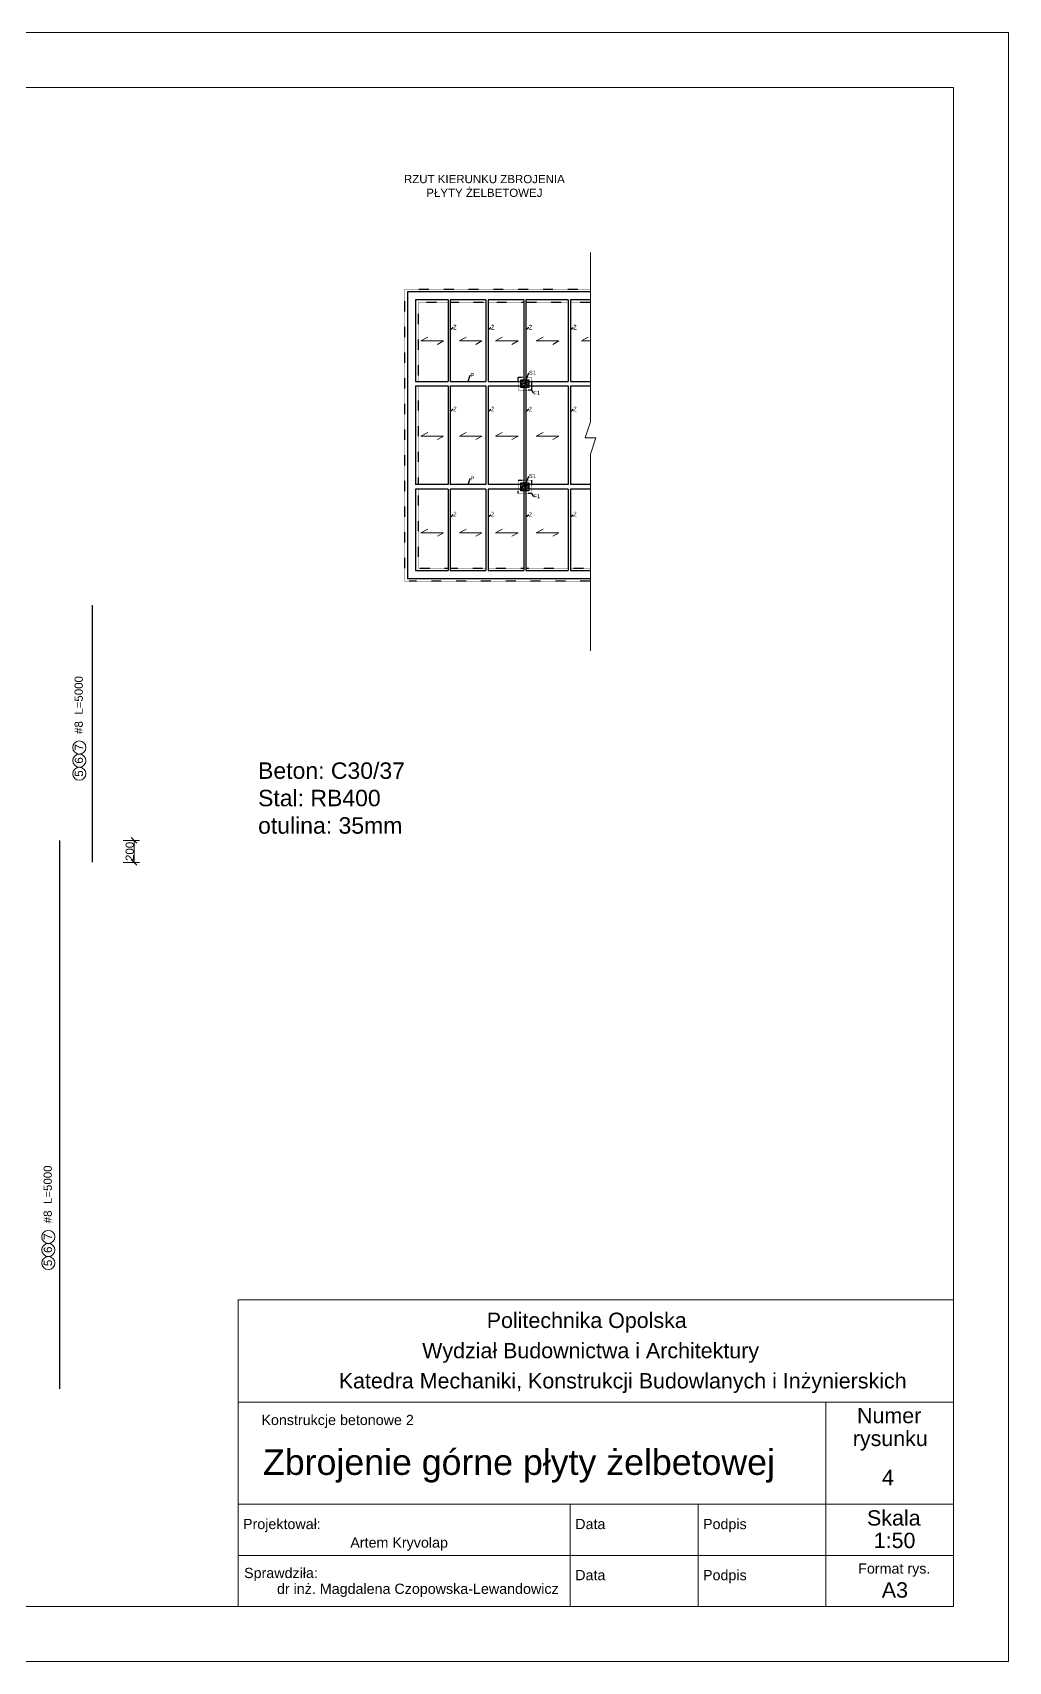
# Model space of a CAD drawing. Header units: millimetres. Extents: x 167217 to 300968, y 226456 to 301181.
# Drawn here: x 179316 to 188217, y 226456 to 241306 of the extents above; entities that cross this region are included whole.
import ezdxf
from ezdxf import colors
from ezdxf.entities.mleader import LeaderData, LeaderLine
from ezdxf.math import Vec2, Vec3

# ---------------------------------------------------------------- set-up
doc = ezdxf.new("R2010")
doc.units = ezdxf.units.MM
doc.linetypes.add('ACAD_ISO03W100', pattern=[30, 12, -18])
doc.layers.get('0').update_dxf_attribs({"lineweight": 5})
doc.layers.get('Defpoints').update_dxf_attribs({"lineweight": 25})
for name, color, linetype, lineweight in [('Fundamenty', 245, 'ACAD_ISO03W100', 25), ('Linie', 7, 'Continuous', 5), ('opisówka', 255, 'Continuous', 5), ('Podciągi', 82, 'Continuous', 25), ('Słupy', 1, 'Continuous', 25), ('zbrojenie górne', 70, 'Continuous', 25), ('Ściany', 1, 'Continuous', 25), ('Żebra', 5, 'Continuous', 25)]:
    doc.layers.add(name, color=color, linetype=linetype, lineweight=lineweight)
doc.styles.add('KB2', font='arial.ttf', dxfattribs={"height": 230})
doc.styles.get("Standard").update_dxf_attribs({"font": 'arial.ttf'})
doc.dimstyles.new('Kopia KB2', dxfattribs={"dimscale": 0, "dimtxt": 75, "dimasz": 50, "dimexe": 50, "dimexo": 6.25, "dimtad": 1, "dimdec": 0, "dimtxsty": 'Standard', "dimblk": 'OBLIQUE', "dimcen": 2.5, "dimclrd": 256, "dimadec": 0, "dimazin": 0, "dimtfac": 1, "dimtdec": 0, "dimtmove": 0, "dimatfit": 2, "dimldrblk": 'DOT', "dimfxl": 100, "dimfxlon": 1, "dimlwd": 5, "dimlwe": 5, "dimarcsym": 0})
pattern_1 = [(45, (182771.329, 226567.31), (-14.569894, 14.569894), []), (45, (182785.899, 226567.31), (-14.569894, 14.569894), [10.30247, -5.151235])]

# ---------------------------------------------------------------- blocks, each defined once
blk = doc.blocks.new('_Oblique')
at = {"color": 0, "linetype": 'ByBlock', "lineweight": -2}
blk.add_line((-0.5, -0.5), (0.5, 0.5), dxfattribs=at)
blk = doc.blocks.new('*D206')
at = {"layer": 'Defpoints', "color": 0, "lineweight": 5, "ltscale": 100, "transparency": 16777216}
for p in [(179563, 233941), (180241, 233941), (179863, 233741)]:
    blk.add_point(p, dxfattribs=at)
at = {"layer": 'opisówka', "color": 0, "linetype": 'Continuous', "lineweight": 5, "ltscale": 100, "transparency": 16777216}
for p, q in [((180141, 233941), (180291, 233941)), ((180141, 233741), (180291, 233741))]:
    blk.add_line(p, q, dxfattribs=at)
at = {"layer": 'opisówka', "linetype": 'Continuous', "lineweight": 5, "ltscale": 100, "transparency": 16777216}
blk.add_line((180241, 233741), (180241, 233941), dxfattribs=at)
at = {"layer": 'opisówka', "lineweight": 5, "ltscale": 100, "transparency": 16777216, "xscale": 50, "yscale": 50, "zscale": 50}
for p, rotation in [((180241, 233941), 90), ((180241, 233741), 270)]:
    blk.add_blockref('_Oblique', p, dxfattribs=dict(at, rotation=rotation))
at = {"layer": 'opisówka', "color": 0, "ltscale": 100, "transparency": 16777216, "insert": (180202, 233841), "char_height": 75, "attachment_point": 5, "rotation": 90}
blk.add_mtext('200', dxfattribs=at)
blk = doc.blocks.new('_Dot')
at = {"color": 0, "linetype": 'ByBlock', "lineweight": -2}
blk.add_line((-0.5, 0), (-1, 0), dxfattribs=at)
at = {"color": 0, "linetype": 'ByBlock', "const_width": 0.5}
blk.add_lwpolyline([(-0.25, 0, 1), (0.25, 0, 1)], format="xyb", close=True, dxfattribs=at)

msp = doc.modelspace()

# ---------------------------------------------------------------- hatches: boundary and pattern name
at = {"layer": 'Linie', "ltscale": 100}
h = msp.add_hatch(dxfattribs=at)
h.set_pattern_fill('ANSI33', color=256, scale=3.244873)
h.set_pattern_definition(pattern_1)
h.paths.add_polyline_path([(183841.3, 238141), (183769.9, 238141), (183769.9, 238069.6), (183841.3, 238069.6)])
h = msp.add_hatch(dxfattribs=at)
h.set_pattern_fill('ANSI33', color=256, scale=3.244873)
h.set_pattern_definition(pattern_1)
h.paths.add_polyline_path([(183841.3, 237200), (183769.9, 237200), (183769.9, 237128.6), (183841.3, 237128.6)])

# ---------------------------------------------------------------- linework, layer by layer
for p, q in [((187716.5, 228820.6), (181190, 228820.6)), ((186551.1, 228822.7), (186551.1, 226955.9)), ((187716.5, 227888.3), (181190, 227888.3)), ((184220.2, 227888.3), (184220.2, 226955.9)), ((185385.6, 227888.3), (185385.6, 226955.9)), ((187716.5, 227422.1), (181190, 227422.1))]:
    msp.add_line(p, q)
msp.add_lwpolyline([(181190, 226955.9), (187716.5, 226955.9), (187716.5, 229753), (181190, 229753)], close=True)
at = {"layer": 'Fundamenty', "ltscale": 0.1}
for p, q in [((183451.1, 238845.2), (183125.8, 238845.2)), ((183795.9, 238845.2), (183470.6, 238845.2)), ((184201.5, 238845.2), (183815.4, 238845.2)), ((184406, 238845.2), (184221, 238845.2)), ((182831.4, 238085.1), (182831.4, 237184.6)), ((183125.8, 236424.5), (183451.1, 236424.5)), ((183470.6, 236424.5), (183795.9, 236424.5)), ((183815.4, 236424.5), (184201.5, 236424.5)), ((184221, 236424.5), (184406, 236424.5))]:
    msp.add_line(p, q, dxfattribs=at)
for points in [[(184406, 236304.4), (182771.3, 236304.4), (182711.3, 236304.4), (182711.3, 236364.5), (182711.3, 238905.2), (182711.3, 238965.2), (182771.3, 238965.2), (184406, 238965.2)], [(183106.4, 238845.2), (182831.4, 238845.2), (182831.4, 238125.6)], [(182831.4, 237144), (182831.4, 236424.5), (183106.4, 236424.5)]]:
    msp.add_lwpolyline(points, dxfattribs=at)
for points in [[(183745.6, 238165.4), (183865.7, 238165.4), (183865.7, 238045.3), (183745.6, 238045.3)], [(183745.6, 237224.4), (183865.7, 237224.4), (183865.7, 237104.3), (183745.6, 237104.3)]]:
    msp.add_lwpolyline(points, close=True, dxfattribs=at)
at = {"layer": 'Linie'}
for p, q in [((182857.7, 238494.9), (182919.5, 238528.9)), ((182857.7, 238494.9), (183064.2, 238494.9)), ((183064.2, 238494.9), (183008.1, 238462.9)), ((183208.4, 238494.9), (183270.1, 238528.9)), ((183208.4, 238494.9), (183414.8, 238494.9)), ((183414.8, 238494.9), (183358.7, 238462.9)), ((183538, 238494.9), (183599.7, 238528.9)), ((183538, 238494.9), (183744.4, 238494.9)), ((183744.4, 238494.9), (183688.4, 238462.9)), ((183910.4, 238494.9), (183972.2, 238528.9)), ((183910.4, 238494.9), (184116.9, 238494.9)), ((184116.9, 238494.9), (184060.8, 238462.9)), ((184322, 238494.9), (184383.7, 238528.9)), ((184322, 238494.9), (184406, 238494.9)), ((182857.7, 237626.8), (182919.5, 237660.8)), ((182857.7, 237626.8), (183064.2, 237626.8)), ((183064.2, 237626.8), (183008.1, 237594.9)), ((183208.4, 237626.8), (183270.1, 237660.8)), ((183208.4, 237626.8), (183414.8, 237626.8)), ((183414.8, 237626.8), (183358.7, 237594.9)), ((183538, 237626.8), (183599.7, 237660.8)), ((183538, 237626.8), (183744.4, 237626.8)), ((183744.4, 237626.8), (183688.4, 237594.9)), ((183910.4, 237626.8), (183972.2, 237660.8)), ((183910.4, 237626.8), (184116.9, 237626.8)), ((184116.9, 237626.8), (184060.8, 237594.9)), ((182857.7, 236746), (182919.5, 236780)), ((182857.7, 236746), (183064.2, 236746)), ((183064.2, 236746), (183008.1, 236714.1)), ((183208.4, 236746), (183270.1, 236780)), ((183208.4, 236746), (183414.8, 236746)), ((183414.8, 236746), (183358.7, 236714.1)), ((183538, 236746), (183599.7, 236780)), ((183538, 236746), (183744.4, 236746)), ((183744.4, 236746), (183688.4, 236714.1)), ((183910.4, 236746), (183972.2, 236780)), ((183910.4, 236746), (184116.9, 236746)), ((184116.9, 236746), (184060.8, 236714.1))]:
    msp.add_line(p, q, dxfattribs=at)
msp.add_lwpolyline([(184406, 239300.9), (184406, 237758.1), (184357.4, 237610.5), (184406, 237610.5), (184454.7, 237610.5), (184406, 237462.9), (184406, 235668.8)], dxfattribs=at)
at = {"layer": 'opisówka', "ltscale": 100}
for points in [[(167216.5, 241305.9), (188216.5, 241305.9), (188216.5, 226455.9), (167216.5, 226455.9)], [(167716.5, 240805.9), (187716.5, 240805.9), (187716.5, 226955.9), (167716.5, 226955.9)]]:
    msp.add_lwpolyline(points, close=True, dxfattribs=at)
for centre in [(179742.1, 234787.8), (179742.1, 234668.2), (179742.1, 234548.6), (179459.5, 230326.6), (179459.5, 230207), (179459.5, 230087.4)]:
    msp.add_circle(centre, 59.8, dxfattribs=at)
at = {"layer": 'Podciągi'}
for p, q in [((182807, 238125.6), (183106.4, 238125.6)), ((182807, 238085.1), (183106.4, 238085.1)), ((183125.8, 238125.6), (183451.1, 238125.6)), ((183125.8, 238085.1), (183451.1, 238085.1)), ((183470.6, 238125.6), (183769.9, 238125.6)), ((183470.6, 238085.1), (183769.9, 238085.1)), ((183841.3, 238125.6), (184201.5, 238125.6)), ((183841.3, 238085.1), (184201.5, 238085.1)), ((184221, 238125.6), (184406, 238125.6)), ((184221, 238085.1), (184406, 238085.1)), ((183106.4, 237184.6), (182807, 237184.6)), ((183451.1, 237184.6), (183125.8, 237184.6)), ((183769.9, 237184.6), (183470.6, 237184.6)), ((184201.5, 237184.6), (183841.3, 237184.6)), ((184406, 237184.6), (184221, 237184.6)), ((183106.4, 237144), (182807, 237144)), ((183451.1, 237144), (183125.8, 237144)), ((183769.9, 237144), (183470.6, 237144)), ((184201.5, 237144), (183841.3, 237144)), ((184406, 237144), (184221, 237144))]:
    msp.add_line(p, q, dxfattribs=at)
at = {"layer": 'Słupy', "ltscale": 0.07}
for points in [[(183769.9, 238141), (183841.3, 238141), (183841.3, 238069.6), (183769.9, 238069.6)], [(183769.9, 237200), (183841.3, 237200), (183841.3, 237128.6), (183769.9, 237128.6)]]:
    msp.add_lwpolyline(points, close=True, dxfattribs=at)
at = {"layer": 'zbrojenie górne', "ltscale": 100}
for p, q in [((179863.1, 233741.3), (179863.1, 236086.3)), ((179563.1, 228941.3), (179563.1, 233941.3))]:
    msp.add_line(p, q, dxfattribs=at)
at = {"layer": 'Ściany'}
for p, q in [((182735.6, 238940.9), (182735.6, 236364.5)), ((184406, 238940.9), (182735.6, 238940.9)), ((182807, 238869.5), (182807, 238125.6)), ((183106.4, 238869.5), (182807, 238869.5)), ((183451.1, 238869.5), (183125.8, 238869.5)), ((183795.9, 238869.5), (183470.6, 238869.5)), ((184201.5, 238869.5), (183815.4, 238869.5)), ((184406, 238869.5), (184221, 238869.5)), ((182807, 238085.1), (182807, 237184.6)), ((182807, 237144), (182807, 236400.2)), ((182735.6, 236364.5), (182735.6, 236328.8)), ((182735.6, 236328.8), (184406, 236328.8)), ((182807, 236400.2), (183106.4, 236400.2)), ((183125.8, 236400.2), (183451.1, 236400.2)), ((183470.6, 236400.2), (183795.9, 236400.2)), ((183815.4, 236400.2), (184201.5, 236400.2)), ((184221, 236400.2), (184406, 236400.2))]:
    msp.add_line(p, q, dxfattribs=at)
at = {"layer": 'Żebra'}
for p, q in [((183106.4, 238869.5), (183106.4, 238125.6)), ((183125.8, 238869.5), (183125.8, 238125.6)), ((183451.1, 238869.5), (183451.1, 238125.6)), ((183470.6, 238869.5), (183470.6, 238125.6)), ((183795.9, 238869.5), (183795.9, 238141)), ((183815.4, 238869.5), (183815.4, 238141)), ((184201.5, 238869.5), (184201.5, 238125.6)), ((184221, 238869.5), (184221, 238125.6)), ((183106.4, 238085.1), (183106.4, 237184.6)), ((183125.8, 238085.1), (183125.8, 237184.6)), ((183451.1, 238085.1), (183451.1, 237184.6)), ((183470.6, 238085.1), (183470.6, 237184.6)), ((183795.9, 238069.6), (183795.9, 237200)), ((183815.4, 238069.6), (183815.4, 237200)), ((184201.5, 238085.1), (184201.5, 237184.6)), ((184221, 238085.1), (184221, 237184.6)), ((183106.4, 237144), (183106.4, 236400.2)), ((183125.8, 237144), (183125.8, 236400.2)), ((183451.1, 237144), (183451.1, 236400.2)), ((183470.6, 237144), (183470.6, 236400.2)), ((183795.9, 237128.6), (183795.9, 236400.2)), ((183815.4, 237128.6), (183815.4, 236400.2)), ((184201.5, 237144), (184201.5, 236400.2)), ((184221, 237144), (184221, 236400.2))]:
    msp.add_line(p, q, dxfattribs=at)

# ---------------------------------------------------------------- texts
for s, height, p in [('Politechnika Opolska ', 139.853, (183458.2, 229495.8)), ('Wydział Budownictwa i Architektury', 139.853, (182869.3, 229220.3)), ('Katedra Mechaniki, Konstrukcji Budowlanych i Inżynierskich', 139.853, (182108.5, 228944.8)), ('Konstrukcje betonowe 2 ', 93.236, (181402.9, 228610.8)), ('Numer', 139.85, (186835.4, 228627.9)), ('Zbrojenie górne płyty żelbetowej ', 233.089, (181417.6, 228156.3)), ('Skala ', 139.85, (186926.6, 227694.5)), ('Projektował:', 93.236, (181235.3, 227662.3)), ('Data', 93.24, (184265.4, 227662.3)), ('Podpis', 93.24, (185430.9, 227662.3)), ('Sprawdziła: ', 93.236, (181244.8, 227215.9)), ('Data', 93.24, (184265.4, 227196.2)), ('Podpis', 93.24, (185430.9, 227196.2)), ('Format rys. ', 93.236, (186846, 227256.5))]:
    msp.add_text(s, height=height).set_placement(p)
at = {"lineweight": 0, "attachment_point": 1}
for s, insert, char_height in [('rysunku\\P\\P     ', (186796.9, 228559.1), 139.85), ('{\\fArial|b0|i0|c238|p34;Artem Kryvolap}', (182213.8, 227586.3), 93.236)]:
    msp.add_mtext(s, dxfattribs=dict(at, insert=insert, char_height=char_height))
for s, insert, char_height, width in [('   4', (186900.3, 228202.6), 139.85, 738.782), ('   1:50', (186825.1, 227629.1), 139.85, 738.782), ('dr inż. {\\fArial|b0|i0|c238|p34;Magdalena Czopowska-Lewandowicz}  ', (181544.7, 227165), 93.236, 2654.041), ('   A3', (186898.7, 227177.3), 139.85, 738.782)]:
    msp.add_mtext(s, dxfattribs=dict(at, insert=insert, char_height=char_height, width=width))
at = {"layer": 'Linie', "ltscale": 100, "attachment_point": 1, "style": 'KB2'}
for s, width, insert, char_height in [('\\A1;\\pxqc;RZUT KIERUNKU ZBROJENIA PŁYTY ŻELBETOWEJ ', 1564.457, (182654.2, 240008), 75), ('\\A1;\\pxql;Beton: C30/37\\PStal: RB{\\fArial|b0|i0|c238|p34;400\\P}otulina: 35mm', 1510.686, (181372.6, 234652.3), 150)]:
    msp.add_mtext_dynamic_manual_height_columns(s, width=width, gutter_width=1150, heights=[0], dxfattribs=dict(at, insert=insert, char_height=char_height))
at = {"layer": 'Linie', "ltscale": 100, "char_height": 75, "attachment_point": 1, "rotation": 90, "style": 'KB2'}
for s, width, insert in [('\\A1;\\pxqc;#8  L={\\fArial|b0|i0|c238|p34;5000}', 715.906, (179698.8, 234817.6)), ('\\pxqc;{\\fArial|b0|i0|c238|p34;7}', 136.168, (179700.9, 234721.7)), ('\\pxqc;{\\fArial|b0|i0|c238|p34;6}', 136.168, (179700.9, 234602.1)), ('\\pxqc;{\\fArial|b0|i0|c238|p34;5}', 136.168, (179700.9, 234482.5)), ('\\A1;\\pxqc;#8  L={\\fArial|b0|i0|c238|p34;5000}', 715.906, (179416.1, 230356.4)), ('\\pxqc;{\\fArial|b0|i0|c238|p34;7}', 136.168, (179418.3, 230260.5)), ('\\pxqc;{\\fArial|b0|i0|c238|p34;6}', 136.168, (179418.3, 230140.9)), ('\\pxqc;{\\fArial|b0|i0|c238|p34;5}', 136.168, (179418.3, 230021.3))]:
    msp.add_mtext_dynamic_manual_height_columns(s, width=width, gutter_width=1150, heights=[0], dxfattribs=dict(at, insert=insert))

# ---------------------------------------------------------------- dimensions: what is measured, and where the dimension line sits
at = {"layer": 'opisówka', "ltscale": 100}
dim = msp.add_linear_dim(base=(180240.9, 233941.3), p1=(179863.1, 233741.3), p2=(179563.1, 233941.3), angle=90, dimstyle='Kopia KB2', override={"dimscale": 1}, dxfattribs=at)
dim.commit()
dim.dimension.update_dxf_attribs({"geometry": '*D206', "text_midpoint": (180202, 233841.3)})

# ---------------------------------------------------------------- leaders
at = {"layer": 'Linie', "ltscale": 100}
ml = msp.add_multileader_mtext('Standard', dxfattribs=at)
ml.set_content('Ż', color=256, style='KB2')
ml.set_leader_properties()
ml.build(insert=Vec2(0, 0))
ml.multileader.update_dxf_attribs({"arrow_head_size": 0.649})
ctx = ml.context
ctx.base_point, ctx.char_height, ctx.arrow_head_size, ctx.landing_gap_size, ctx.plane_origin = Vec3(183151.7, 238617.1), 37.3, 0.649, 0.324, Vec3(183125.8, 238597.6)
notes = []
notes.append((ctx, [(0, (1, 1, 0), (183150.4, 238617.1), (1, 0), 1.3, [(0, [(183125.8, 238597.6)], 0, [])])]))
ctx.mtext.insert, ctx.mtext.flow_direction = Vec3(183152, 238635.8), 5
ml = msp.add_multileader_mtext('Standard', dxfattribs=at)
ml.set_content('Ż', color=256, style='KB2')
ml.set_leader_properties()
ml.build(insert=Vec2(0, 0))
ml.multileader.update_dxf_attribs({"arrow_head_size": 0.649})
ctx = ml.context
ctx.base_point, ctx.char_height, ctx.arrow_head_size, ctx.landing_gap_size, ctx.plane_origin = Vec3(183496.5, 238617.1), 37.3, 0.649, 0.324, Vec3(183470.6, 238597.6)
notes.append((ctx, [(0, (1, 1, 0), (183495.2, 238617.1), (1, 0), 1.3, [(0, [(183470.6, 238597.6)], 0, [])])]))
ctx.mtext.insert, ctx.mtext.flow_direction = Vec3(183496.8, 238635.8), 5
ml = msp.add_multileader_mtext('Standard', dxfattribs=at)
ml.set_content('Ż', color=256, style='KB2')
ml.set_leader_properties()
ml.build(insert=Vec2(0, 0))
ml.multileader.update_dxf_attribs({"arrow_head_size": 0.649})
ctx = ml.context
ctx.base_point, ctx.char_height, ctx.arrow_head_size, ctx.landing_gap_size, ctx.plane_origin = Vec3(183841.2, 238617.1), 37.3, 0.649, 0.324, Vec3(183815.4, 238597.6)
notes.append((ctx, [(0, (1, 1, 0), (183839.9, 238617.1), (1, 0), 1.3, [(0, [(183815.4, 238597.6)], 0, [])])]))
ctx.mtext.insert, ctx.mtext.flow_direction = Vec3(183841.6, 238635.8), 5
ml = msp.add_multileader_mtext('Standard', dxfattribs=at)
ml.set_content('Ż', color=256, style='KB2')
ml.set_leader_properties()
ml.build(insert=Vec2(0, 0))
ml.multileader.update_dxf_attribs({"arrow_head_size": 0.649})
ctx = ml.context
ctx.base_point, ctx.char_height, ctx.arrow_head_size, ctx.landing_gap_size, ctx.plane_origin = Vec3(184246.8, 238617.1), 37.3, 0.649, 0.324, Vec3(184221, 238597.6)
notes.append((ctx, [(0, (1, 1, 0), (184245.5, 238617.1), (1, 0), 1.3, [(0, [(184221, 238597.6)], 0, [])])]))
ctx.mtext.insert, ctx.mtext.flow_direction = Vec3(184247.2, 238635.8), 5
ml = msp.add_multileader_mtext('Standard', dxfattribs=at)
ml.set_content('P', color=256, style='KB2')
ml.set_leader_properties()
ml.build(insert=Vec2(0, 0))
ml.multileader.update_dxf_attribs({"arrow_head_size": 0.649})
ctx = ml.context
ctx.base_point, ctx.char_height, ctx.arrow_head_size, ctx.landing_gap_size, ctx.plane_origin = Vec3(183309.2, 238182.8), 37.3, 0.649, 0.324, Vec3(183288.5, 238125.6)
notes.append((ctx, [(0, (1, 1, 0), (183307.9, 238182.8), (1, 0), 1.3, [(0, [(183288.5, 238125.6)], 0, [])])]))
ctx.mtext.insert, ctx.mtext.flow_direction = Vec3(183309.5, 238201.4), 5
ml = msp.add_multileader_mtext('Standard', dxfattribs=at)
ml.set_content('S1', color=256, style='KB2')
ml.set_leader_properties()
ml.build(insert=Vec2(0, 0))
ml.multileader.update_dxf_attribs({"arrow_head_size": 0.649})
ctx = ml.context
ctx.base_point, ctx.char_height, ctx.arrow_head_size, ctx.landing_gap_size, ctx.plane_origin = Vec3(183842.6, 238204.1), 37.32, 0.649, 0.324, Vec3(183805.6, 238105.3)
notes.append((ctx, [(0, (1, 1, 0), (183841.3, 238204.1), (1, 0), 1.3, [(0, [(183805.6, 238105.3)], 0, [])])]))
ctx.mtext.insert, ctx.mtext.flow_direction = Vec3(183842.9, 238223), 5
ml = msp.add_multileader_mtext('Standard', dxfattribs=at)
ml.set_content('Ż', color=256, style='KB2')
ml.set_leader_properties()
ml.build(insert=Vec2(0, 0))
ml.multileader.update_dxf_attribs({"arrow_head_size": 0.649})
ctx = ml.context
ctx.base_point, ctx.char_height, ctx.arrow_head_size, ctx.landing_gap_size, ctx.plane_origin = Vec3(183151.7, 237871.8), 37.3, 0.649, 0.324, Vec3(183125.8, 237852.3)
notes.append((ctx, [(0, (1, 1, 0), (183150.4, 237871.8), (1, 0), 1.3, [(0, [(183125.8, 237852.3)], 0, [])])]))
ctx.mtext.insert, ctx.mtext.flow_direction = Vec3(183152, 237890.5), 5
ml = msp.add_multileader_mtext('Standard', dxfattribs=at)
ml.set_content('Ż', color=256, style='KB2')
ml.set_leader_properties()
ml.build(insert=Vec2(0, 0))
ml.multileader.update_dxf_attribs({"arrow_head_size": 0.649})
ctx = ml.context
ctx.base_point, ctx.char_height, ctx.arrow_head_size, ctx.landing_gap_size, ctx.plane_origin = Vec3(183496.5, 237871.8), 37.3, 0.649, 0.324, Vec3(183470.6, 237852.3)
notes.append((ctx, [(0, (1, 1, 0), (183495.2, 237871.8), (1, 0), 1.3, [(0, [(183470.6, 237852.3)], 0, [])])]))
ctx.mtext.insert, ctx.mtext.flow_direction = Vec3(183496.8, 237890.5), 5
ml = msp.add_multileader_mtext('Standard', dxfattribs=at)
ml.set_content('Ż', color=256, style='KB2')
ml.set_leader_properties()
ml.build(insert=Vec2(0, 0))
ml.multileader.update_dxf_attribs({"arrow_head_size": 0.649})
ctx = ml.context
ctx.base_point, ctx.char_height, ctx.arrow_head_size, ctx.landing_gap_size, ctx.plane_origin = Vec3(183841.2, 237871.8), 37.3, 0.649, 0.324, Vec3(183815.4, 237852.3)
notes.append((ctx, [(0, (1, 1, 0), (183839.9, 237871.8), (1, 0), 1.3, [(0, [(183815.4, 237852.3)], 0, [])])]))
ctx.mtext.insert, ctx.mtext.flow_direction = Vec3(183841.6, 237890.5), 5
ml = msp.add_multileader_mtext('Standard', dxfattribs=at)
ml.set_content('F1', color=256, style='KB2')
ml.set_leader_properties()
ml.build(insert=Vec2(0, 0))
ml.multileader.update_dxf_attribs({"arrow_head_size": 0.649})
ctx = ml.context
ctx.base_point, ctx.char_height, ctx.arrow_head_size, ctx.landing_gap_size, ctx.plane_origin = Vec3(183883.5, 238020), 37.32, 0.649, 0.324, Vec3(183865.7, 238045.3)
notes.append((ctx, [(0, (1, 1, 0), (183882.2, 238020), (1, 0), 1.3, [(0, [(183865.7, 238045.3)], 0, [])])]))
ctx.mtext.insert, ctx.mtext.flow_direction = Vec3(183883.8, 238038.7), 5
ml = msp.add_multileader_mtext('Standard', dxfattribs=at)
ml.set_content('Ż', color=256, style='KB2')
ml.set_leader_properties()
ml.build(insert=Vec2(0, 0))
ml.multileader.update_dxf_attribs({"arrow_head_size": 0.649})
ctx = ml.context
ctx.base_point, ctx.char_height, ctx.arrow_head_size, ctx.landing_gap_size, ctx.plane_origin = Vec3(184246.8, 237871.8), 37.3, 0.649, 0.324, Vec3(184221, 237852.3)
notes.append((ctx, [(0, (1, 1, 0), (184245.5, 237871.8), (1, 0), 1.3, [(0, [(184221, 237852.3)], 0, [])])]))
ctx.mtext.insert, ctx.mtext.flow_direction = Vec3(184247.2, 237890.5), 5
ml = msp.add_multileader_mtext('Standard', dxfattribs=at)
ml.set_content('P', color=256, style='KB2')
ml.set_leader_properties()
ml.build(insert=Vec2(0, 0))
ml.multileader.update_dxf_attribs({"arrow_head_size": 0.649})
ctx = ml.context
ctx.base_point, ctx.char_height, ctx.arrow_head_size, ctx.landing_gap_size, ctx.plane_origin = Vec3(183309.2, 237241.8), 37.3, 0.649, 0.324, Vec3(183288.5, 237184.6)
notes.append((ctx, [(0, (1, 1, 0), (183307.9, 237241.8), (1, 0), 1.3, [(0, [(183288.5, 237184.6)], 0, [])])]))
ctx.mtext.insert, ctx.mtext.flow_direction = Vec3(183309.5, 237260.4), 5
ml = msp.add_multileader_mtext('Standard', dxfattribs=at)
ml.set_content('S1', color=256, style='KB2')
ml.set_leader_properties()
ml.build(insert=Vec2(0, 0))
ml.multileader.update_dxf_attribs({"arrow_head_size": 0.649})
ctx = ml.context
ctx.base_point, ctx.char_height, ctx.arrow_head_size, ctx.landing_gap_size, ctx.plane_origin = Vec3(183842.6, 237263.1), 37.32, 0.649, 0.324, Vec3(183805.6, 237164.3)
notes.append((ctx, [(0, (1, 1, 0), (183841.3, 237263.1), (1, 0), 1.3, [(0, [(183805.6, 237164.3)], 0, [])])]))
ctx.mtext.insert, ctx.mtext.flow_direction = Vec3(183842.9, 237282), 5
ml = msp.add_multileader_mtext('Standard', dxfattribs=at)
ml.set_content('F1', color=256, style='KB2')
ml.set_leader_properties()
ml.build(insert=Vec2(0, 0))
ml.multileader.update_dxf_attribs({"arrow_head_size": 0.649})
ctx = ml.context
ctx.base_point, ctx.char_height, ctx.arrow_head_size, ctx.landing_gap_size, ctx.plane_origin = Vec3(183883.5, 237079), 37.32, 0.649, 0.324, Vec3(183865.7, 237104.3)
notes.append((ctx, [(0, (1, 1, 0), (183882.2, 237079), (1, 0), 1.3, [(0, [(183865.7, 237104.3)], 0, [])])]))
ctx.mtext.insert, ctx.mtext.flow_direction = Vec3(183883.8, 237097.6), 5
ml = msp.add_multileader_mtext('Standard', dxfattribs=at)
ml.set_content('Ż', color=256, style='KB2')
ml.set_leader_properties()
ml.build(insert=Vec2(0, 0))
ml.multileader.update_dxf_attribs({"arrow_head_size": 0.649})
ctx = ml.context
ctx.base_point, ctx.char_height, ctx.arrow_head_size, ctx.landing_gap_size, ctx.plane_origin = Vec3(183151.7, 236910.4), 37.3, 0.649, 0.324, Vec3(183125.8, 236890.8)
notes.append((ctx, [(0, (1, 1, 0), (183150.4, 236910.4), (1, 0), 1.3, [(0, [(183125.8, 236890.8)], 0, [])])]))
ctx.mtext.insert, ctx.mtext.flow_direction = Vec3(183152, 236929), 5
ml = msp.add_multileader_mtext('Standard', dxfattribs=at)
ml.set_content('Ż', color=256, style='KB2')
ml.set_leader_properties()
ml.build(insert=Vec2(0, 0))
ml.multileader.update_dxf_attribs({"arrow_head_size": 0.649})
ctx = ml.context
ctx.base_point, ctx.char_height, ctx.arrow_head_size, ctx.landing_gap_size, ctx.plane_origin = Vec3(183496.5, 236910.4), 37.3, 0.649, 0.324, Vec3(183470.6, 236890.8)
notes.append((ctx, [(0, (1, 1, 0), (183495.2, 236910.4), (1, 0), 1.3, [(0, [(183470.6, 236890.8)], 0, [])])]))
ctx.mtext.insert, ctx.mtext.flow_direction = Vec3(183496.8, 236929), 5
ml = msp.add_multileader_mtext('Standard', dxfattribs=at)
ml.set_content('Ż', color=256, style='KB2')
ml.set_leader_properties()
ml.build(insert=Vec2(0, 0))
ml.multileader.update_dxf_attribs({"arrow_head_size": 0.649})
ctx = ml.context
ctx.base_point, ctx.char_height, ctx.arrow_head_size, ctx.landing_gap_size, ctx.plane_origin = Vec3(183841.2, 236910.4), 37.3, 0.649, 0.324, Vec3(183815.4, 236890.8)
notes.append((ctx, [(0, (1, 1, 0), (183839.9, 236910.4), (1, 0), 1.3, [(0, [(183815.4, 236890.8)], 0, [])])]))
ctx.mtext.insert, ctx.mtext.flow_direction = Vec3(183841.6, 236929), 5
ml = msp.add_multileader_mtext('Standard', dxfattribs=at)
ml.set_content('Ż', color=256, style='KB2')
ml.set_leader_properties()
ml.build(insert=Vec2(0, 0))
ml.multileader.update_dxf_attribs({"arrow_head_size": 0.649})
ctx = ml.context
ctx.base_point, ctx.char_height, ctx.arrow_head_size, ctx.landing_gap_size, ctx.plane_origin = Vec3(184246.8, 236910.4), 37.3, 0.649, 0.324, Vec3(184221, 236890.8)
notes.append((ctx, [(0, (1, 1, 0), (184245.5, 236910.4), (1, 0), 1.3, [(0, [(184221, 236890.8)], 0, [])])]))
ctx.mtext.insert, ctx.mtext.flow_direction = Vec3(184247.2, 236929), 5
for ctx, leaders in notes:
    for number, flags, end, landing, length, lines in leaders:
        leader = LeaderData()
        leader.index, (leader.has_last_leader_line, leader.has_dogleg_vector, leader.attachment_direction) = number, flags
        leader.last_leader_point, leader.dogleg_vector, leader.dogleg_length = Vec3(end), Vec3(landing), length
        for number, points, colour, breaks in lines:
            line = LeaderLine()
            line.index, line.vertices, line.color, line.breaks = number, Vec3.list(points), colors.encode_raw_color(colour), breaks
            leader.lines.append(line)
        ctx.leaders.append(leader)

doc.saveas('drawing.dxf')
